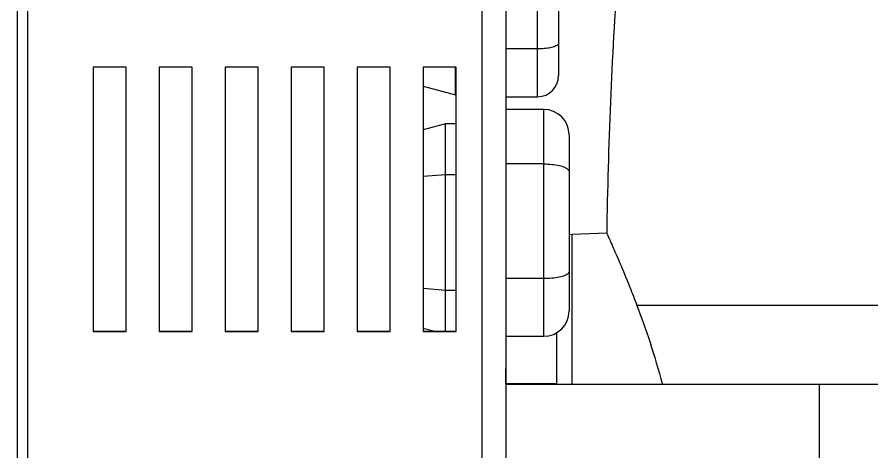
# Model space of a CAD drawing. Extents: x 12.3 to 108.7, y 1.1 to 80.4.
# Drawn here: x 42.892 to 46.128, y 67.399 to 69.043 of the extents above; entities that cross this region are included whole.
import ezdxf

# ---------------------------------------------------------------- set-up
doc = ezdxf.new("R2010")
doc.units = 0
doc.header["$MEASUREMENT"] = 0
doc.layers.add('OBJECT', color=7, linetype='CONTINUOUS')

msp = doc.modelspace()

# ---------------------------------------------------------------- linework, layer by layer
at = {"layer": 'OBJECT'}
for p, q in [((44.6516, 69.5145), (44.6516, 65.6945)), ((44.7416, 69.5145), (44.7416, 65.6945)), ((44.8616, 68.9232), (44.8616, 69.2845)), ((44.9416, 69.2603), (44.9416, 68.9454)), ((42.8916, 69.137), (42.8916, 66.0319)), ((42.9316, 66.0319), (42.9316, 69.137)), ((44.9416, 68.9454), (44.9416, 68.8225)), ((44.8616, 68.9232), (44.7416, 68.9232)), ((44.8616, 68.7425), (44.8616, 68.9232)), ((43.3041, 68.8545), (43.1791, 68.8545)), ((43.1791, 68.8545), (43.1791, 67.8545)), ((43.3041, 67.8545), (43.3041, 68.8545)), ((43.5541, 68.8545), (43.4291, 68.8545)), ((43.4291, 68.8545), (43.4291, 67.8545)), ((43.5541, 67.8545), (43.5541, 68.8545)), ((43.8041, 68.8545), (43.6791, 68.8545)), ((43.6791, 68.8545), (43.6791, 67.8545)), ((43.8041, 67.8545), (43.8041, 68.8545)), ((44.0541, 68.8545), (43.9291, 68.8545)), ((43.9291, 68.8545), (43.9291, 67.8545)), ((44.0541, 67.8545), (44.0541, 68.8545)), ((44.3041, 68.8545), (44.1791, 68.8545)), ((44.1791, 68.8545), (44.1791, 67.8545)), ((44.3041, 67.8545), (44.3041, 68.8545)), ((44.5541, 68.8545), (44.4291, 68.8545)), ((44.4291, 68.8545), (44.4291, 67.8545)), ((44.5516, 68.7498), (44.5516, 68.8545)), ((44.5541, 67.8545), (44.5541, 68.8545)), ((44.4291, 68.7826), (44.5516, 68.7498)), ((44.5516, 68.7498), (44.5541, 68.7498)), ((44.7416, 68.7425), (44.8616, 68.7425)), ((44.8856, 68.6941), (44.7416, 68.6941)), ((44.8856, 68.4881), (44.8856, 68.6941)), ((44.5136, 68.6401), (44.4291, 68.6174)), ((44.5541, 68.6401), (44.5136, 68.6401)), ((44.5136, 68.4487), (44.5136, 68.6401)), ((44.9816, 68.5981), (44.9816, 68.4586)), ((44.8856, 68.4881), (44.7416, 68.4881)), ((44.8856, 68.0546), (44.8856, 68.4881)), ((44.4291, 68.4424), (44.5136, 68.4487)), ((44.5136, 68.0105), (44.5136, 68.4487)), ((44.5136, 68.4487), (44.5541, 68.4487)), ((44.9816, 68.4586), (44.9816, 68.0808)), ((44.9926, 68.2218), (44.9816, 68.2203)), ((45.1248, 68.2264), (44.9926, 68.2218)), ((44.9926, 67.6545), (44.9926, 68.2218)), ((44.9816, 68.0808), (44.9816, 67.9321)), ((44.8856, 68.0546), (44.7416, 68.0546)), ((44.8856, 67.8361), (44.8856, 68.0546)), ((44.4291, 68.0182), (44.5136, 68.0105)), ((44.5136, 67.8545), (44.5136, 68.0105)), ((44.5136, 68.0105), (44.5541, 68.0105)), ((47.1086, 67.9527), (45.2384, 67.9527)), ((44.4291, 67.8675), (44.4776, 67.8545)), ((43.1791, 67.8545), (43.3041, 67.8545)), ((43.3041, 67.8545), (43.1791, 67.8545)), ((43.4291, 67.8545), (43.5541, 67.8545)), ((43.5541, 67.8545), (43.4291, 67.8545)), ((43.6791, 67.8545), (43.8041, 67.8545)), ((43.8041, 67.8545), (43.6791, 67.8545)), ((43.9291, 67.8545), (44.0541, 67.8545)), ((44.0541, 67.8545), (43.9291, 67.8545)), ((44.1791, 67.8545), (44.3041, 67.8545)), ((44.3041, 67.8545), (44.1791, 67.8545)), ((44.4291, 67.8545), (44.5541, 67.8545)), ((44.5541, 67.8545), (44.4291, 67.8545)), ((44.7416, 67.8361), (44.8856, 67.8361)), ((44.9347, 67.6546), (44.9347, 67.8496)), ((44.7418, 67.7134), (44.7416, 67.7134)), ((44.7418, 67.656), (44.7418, 67.7134)), ((44.7416, 67.6546), (44.9296, 67.6546)), ((44.9296, 67.656), (44.7418, 67.656)), ((44.9296, 67.6546), (44.9296, 67.656)), ((45.9296, 66.4044), (45.9296, 67.6544)), ((47.1086, 67.6544), (45.9296, 67.6544)), ((45.9296, 67.6544), (45.9296, 67.6544)), ((47.1086, 67.6544), (45.9296, 67.6544))]:
    msp.add_line(p, q, dxfattribs=at)
at = {"layer": 'OBJECT', "flags": 128}
for points in [[(45.9296, 67.6544), (45.7965, 67.6544), (45.6652, 67.6544), (45.5372, 67.6544), (45.4141, 67.6544), (45.2975, 67.6544), (45.1888, 67.6544), (45.0895, 67.6544), (45.0007, 67.6545), (44.9236, 67.6545), (44.8592, 67.6545), (44.8082, 67.6545), (44.7713, 67.6545), (44.749, 67.6546), (44.7416, 67.6546)], [(45.9296, 67.6544), (45.809, 67.6544), (45.6902, 67.6544), (45.5749, 67.6544), (45.4648, 67.6544), (45.3615, 67.6544), (45.2664, 67.6545), (45.181, 67.6545), (45.1066, 67.6545), (45.0441, 67.6545), (44.9945, 67.6545), (44.9586, 67.6545), (44.9368, 67.6546), (44.9296, 67.6546)]]:
    msp.add_lwpolyline(points, dxfattribs=at)
at = {"layer": 'OBJECT'}
for centre, radius, start, end in [((63.5687, 67.9527), 18.4468, 176.06315, 179.15697), ((44.8616, 68.8225), 0.08, 270, 0), ((44.8856, 68.5981), 0.096, 0, 90), ((44.8856, 67.9321), 0.096, 270, 0)]:
    msp.add_arc(centre, radius, start, end, dxfattribs=at)
for points, knots in [([(44.9416, 68.9454), (44.9416, 68.9453), (44.9415, 68.9433), (44.9395, 68.9387), (44.9294, 68.9324), (44.9112, 68.9273), (44.8878, 68.9239), (44.8703, 68.9234), (44.8616, 68.9232)], [0, 0, 0, 0, 0.003688, 0.169182, 0.383482, 0.590873, 0.795386, 1, 1, 1, 1]), ([(44.8856, 68.4881), (44.8961, 68.4878), (44.9171, 68.4872), (44.9451, 68.4826), (44.9669, 68.4758), (44.979, 68.4674), (44.9815, 68.4614), (44.9816, 68.4587), (44.9816, 68.4586)], [0, 0, 0, 0, 0.2046146, 0.409128, 0.6165183, 0.8308204, 0.9963134, 1, 1, 1, 1]), ([(45.1249, 68.2241), (45.1253, 68.2232), (45.1263, 68.221), (45.1437, 68.1825), (45.1725, 68.1166), (45.2056, 68.0376), (45.2292, 67.9763), (45.2384, 67.9527)], [0, 0, 0, 0, 0.181103, 0.410973, 0.631878, 0.858466, 1, 1, 1, 1]), ([(44.9816, 68.0808), (44.9816, 68.0807), (44.9815, 68.0783), (44.979, 68.0729), (44.9669, 68.0655), (44.9451, 68.0593), (44.9171, 68.0553), (44.8961, 68.0548), (44.8856, 68.0546)], [0, 0, 0, 0, 0.003688, 0.169181, 0.38348, 0.590872, 0.795386, 1, 1, 1, 1]), ([(45.2384, 67.9527), (45.255, 67.908), (45.2879, 67.8197), (45.3194, 67.709), (45.335, 67.6544)], [0, 0, 0, 0, 0.506981, 1, 1, 1, 1])]:
    msp.add_open_spline(points, degree=3, knots=knots, dxfattribs=at)

doc.saveas('drawing.dxf')
